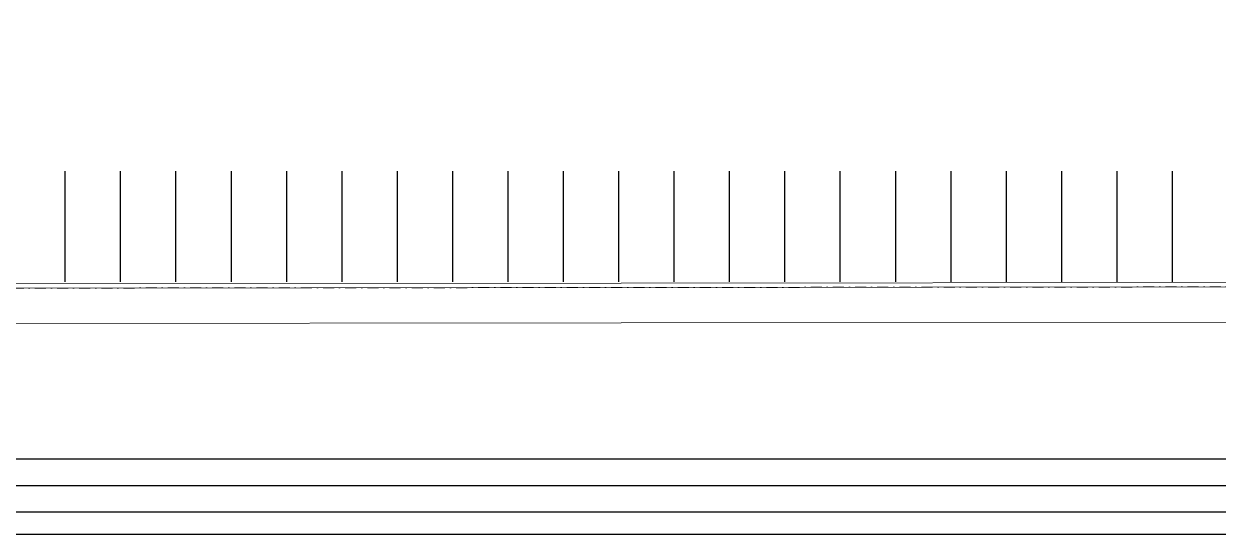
# Model space of a CAD drawing. Header units: centimetres. Extents: x 26569 to 160723, y -3143 to 14565.
# Drawn here: x 61333 to 66726, y -3143 to -837 of the extents above; entities that cross this region are included whole.
import ezdxf

# ---------------------------------------------------------------- set-up
doc = ezdxf.new("R2010")
doc.units = ezdxf.units.CM
doc.header["$LTSCALE"] = 100
doc.linetypes.add('DASHDOT', pattern=[1, 0.5, -0.25, 0, -0.25])
for name, color, linetype in [('A-ANNO-TTBL', 157, 'Continuous'), ('L-PRKG', 39, 'Continuous'), ('L-SITE', 1, 'DASHDOT'), ('L-SITE-CURB', 33, 'Continuous')]:
    doc.layers.add(name, color=color, linetype=linetype)

msp = doc.modelspace()

# ---------------------------------------------------------------- linework, layer by layer
at = {"layer": 'A-ANNO-TTBL'}
for points in [[(157421.04, -3142.83), (157421.04, 9557.17), (26568.76, 9557.19), (26568.76, -3142.81)], [(157321.04, -3042.83), (157321.04, 9457.17), (26668.76, 9457.19), (26668.76, -3042.81)]]:
    msp.add_lwpolyline(points, close=True, dxfattribs=at)
for points in [[(48081.01, -2802.87), (153081.03, -2802.87)], [(48081.01, -2922.85), (153081.03, -2922.85)]]:
    msp.add_lwpolyline(points, dxfattribs=at)
at = {"layer": 'L-PRKG'}
for p, q in [((61518.63, -1502.8), (61518.63, -2002.8)), ((61768.63, -1502.8), (61768.63, -2002.8)), ((62018.63, -1502.8), (62018.63, -2002.8)), ((62268.63, -1502.8), (62268.63, -2002.8)), ((62518.63, -1502.8), (62518.63, -2002.8)), ((62768.63, -1502.8), (62768.63, -2002.8)), ((63018.63, -1502.8), (63018.63, -2002.8)), ((63268.63, -1502.8), (63268.63, -2002.8)), ((63518.63, -1502.8), (63518.63, -2002.8)), ((63768.63, -1502.8), (63768.63, -2002.8)), ((64018.63, -1502.8), (64018.63, -2002.8)), ((64268.63, -1502.8), (64268.63, -2002.8)), ((64518.63, -1502.8), (64518.63, -2002.8)), ((64768.63, -1502.8), (64768.63, -2002.8)), ((64768.63, -1502.8), (64768.63, -2002.8)), ((65018.63, -1502.8), (65018.63, -2002.8)), ((65268.63, -1502.8), (65268.63, -2002.8)), ((65518.63, -1502.8), (65518.63, -2002.8)), ((65768.63, -1502.8), (65768.63, -2002.8)), ((66018.63, -1502.8), (66018.63, -2002.8)), ((66268.63, -1502.8), (66268.63, -2002.8)), ((66518.63, -1502.8), (66518.63, -2002.8))]:
    msp.add_line(p, q, dxfattribs=at)
at = {"layer": 'L-SITE', "lineweight": 0}
msp.add_lwpolyline([(50637.42, 7808.39), (69330.51, 7827.01), (71796.9, 7806.99), (73865.88, 7790.19), (74188.77, 7317.84), (70833.35, -1550.65), (70134.13, -2030.02), (69340.7, -2023.24), (49759.05, -2042.85), (50118.28, 7307.63)], close=True, dxfattribs=at)
at = {"layer": 'L-SITE-CURB', "lineweight": 0}
for p, q in [((70144.85, -2022.67), (50298.12, -2042.5)), ((70138.64, -2002.68), (50306.61, -2022.49)), ((69331.91, -2183.3), (50174.48, -2202.43))]:
    msp.add_line(p, q, dxfattribs=at)

doc.saveas('drawing.dxf')
